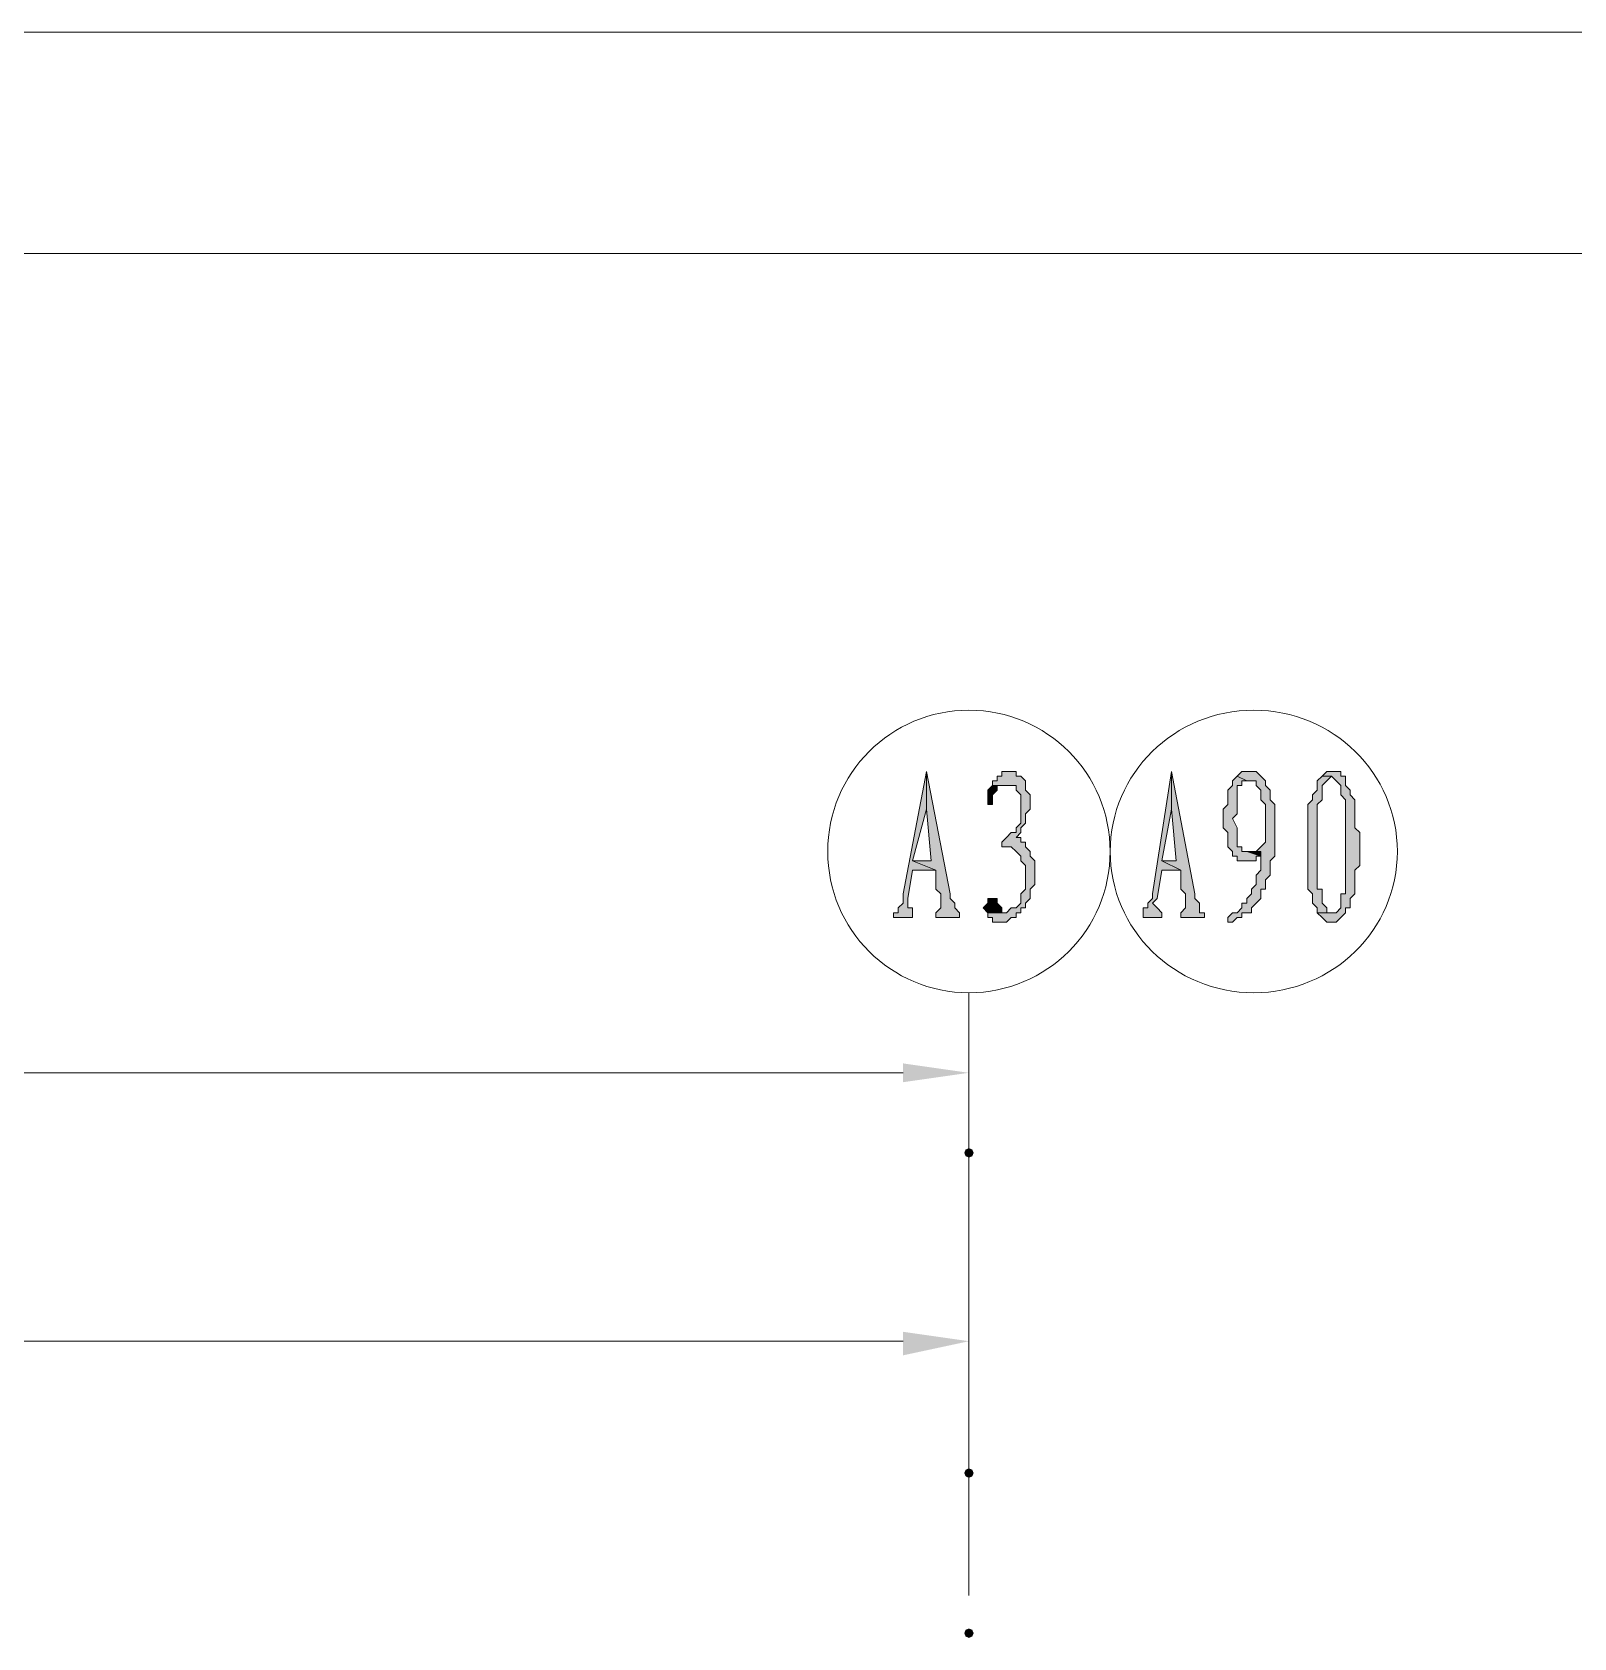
# Model space of a CAD drawing. Header units: millimetres. Extents: x 6 to 291, y 4 to 206.
# Drawn here: x 201.08 to 214.95, y 169.63 to 184.07 of the extents above; entities that cross this region are included whole.
import ezdxf

# ---------------------------------------------------------------- set-up
doc = ezdxf.new("R2010")
doc.units = ezdxf.units.MM
doc.layers.add('C00-00-00', color=7, linetype='Continuous')

msp = doc.modelspace()

# ---------------------------------------------------------------- hatches: boundary and pattern name
at = {"layer": 'C00-00-00'}
h = msp.add_hatch(color=256, dxfattribs=at)
h.dxf.hatch_style = 2
h.paths.add_polyline_path([(209.126673, 177.419003), (208.915006, 176.318337), (208.915006, 176.276003), (208.915006, 176.23367), (208.872673, 176.191337), (208.872673, 176.149003), (208.83034, 176.149003), (208.83034, 176.10667), (208.999673, 176.10667), (208.999673, 176.149003), (208.999673, 176.191337), (208.95734, 176.191337), (208.95734, 176.23367), (208.95734, 176.276003), (208.999673, 176.530003), (209.21134, 176.530003), (208.999673, 176.61467), (209.126673, 177.080337)])
h = msp.add_hatch(color=256, dxfattribs=at)
h.dxf.hatch_style = 2
h.paths.add_polyline_path([(209.126673, 177.419003), (209.126673, 177.080337), (209.169006, 176.61467), (208.999673, 176.61467), (209.21134, 176.530003), (209.21134, 176.48767), (209.21134, 176.445337), (209.21134, 176.36067), (209.253673, 176.318337), (209.253673, 176.191337), (209.21134, 176.149003), (209.21134, 176.10667), (209.423006, 176.10667), (209.423006, 176.149003), (209.380673, 176.191337), (209.380673, 176.23367), (209.33834, 176.276003), (209.33834, 176.318337)])
h = msp.add_hatch(color=256, dxfattribs=at)
h.dxf.hatch_style = 2
h.paths.add_polyline_path([(209.846332, 177.419003), (209.803999, 177.419003), (209.803999, 177.37667), (209.761665, 177.37667), (209.761665, 177.334337), (209.719332, 177.334337), (209.719332, 177.292003), (209.888665, 177.292003), (209.930999, 177.292003), (209.930999, 177.24967), (209.973332, 177.207337), (209.973332, 176.953337), (209.930999, 176.911003), (209.930999, 176.86867), (209.888665, 176.86867), (209.846332, 176.826337), (209.803999, 176.784003), (209.803999, 176.74167), (209.846332, 176.74167), (209.888665, 176.74167), (209.930999, 176.699337), (209.973332, 176.657003), (209.973332, 176.61467), (210.015665, 176.572337), (210.015665, 176.36067), (209.973332, 176.318337), (209.973332, 176.276003), (209.973332, 176.23367), (209.930999, 176.191337), (209.888665, 176.191337), (209.846332, 176.149003), (209.803999, 176.149003), (209.676999, 176.149003), (209.676999, 176.10667), (209.719332, 176.10667), (209.719332, 176.064337), (209.846332, 176.064337), (209.888665, 176.10667), (209.930999, 176.10667), (209.930999, 176.149003), (209.973332, 176.149003), (209.973332, 176.191337), (210.015665, 176.191337), (210.015665, 176.23367), (210.057999, 176.276003), (210.057999, 176.318337), (210.057999, 176.36067), (210.100332, 176.403003), (210.100332, 176.61467), (210.057999, 176.657003), (210.057999, 176.699337), (210.015665, 176.74167), (210.015665, 176.784003), (209.973332, 176.784003), (209.973332, 176.826337), (209.930999, 176.826337), (209.973332, 176.86867), (209.973332, 176.911003), (210.015665, 176.953337), (210.015665, 176.99567), (210.015665, 177.038003), (210.057999, 177.080337), (210.057999, 177.207337), (210.015665, 177.24967), (210.015665, 177.292003), (210.015665, 177.334337), (209.973332, 177.37667), (209.930999, 177.37667), (209.930999, 177.419003)])
h = msp.add_hatch(color=256, dxfattribs=at)
h.dxf.hatch_style = 2
h.paths.add_polyline_path([(211.327992, 177.419003), (211.158659, 176.318337), (211.158659, 176.276003), (211.116326, 176.23367), (211.116326, 176.191337), (211.073992, 176.191337), (211.073992, 176.149003), (211.073992, 176.10667), (211.243326, 176.10667), (211.243326, 176.149003), (211.200992, 176.191337), (211.158659, 176.23367), (211.200992, 176.276003), (211.243326, 176.530003), (211.412659, 176.530003), (211.243326, 176.61467), (211.327992, 177.080337)])
h = msp.add_hatch(color=256, dxfattribs=at)
h.dxf.hatch_style = 2
h.paths.add_polyline_path([(211.327992, 177.419003), (211.327992, 177.080337), (211.370326, 176.61467), (211.243326, 176.61467), (211.412659, 176.530003), (211.412659, 176.48767), (211.412659, 176.445337), (211.412659, 176.36067), (211.454992, 176.318337), (211.454992, 176.191337), (211.412659, 176.149003), (211.412659, 176.10667), (211.624326, 176.10667), (211.624326, 176.149003), (211.581992, 176.149003), (211.581992, 176.191337), (211.581992, 176.23367), (211.539659, 176.276003), (211.539659, 176.318337)])
h = msp.add_hatch(color=256, dxfattribs=at)
h.dxf.hatch_style = 2
h.paths.add_polyline_path([(212.047667, 177.419003), (211.963001, 177.419003), (211.920667, 177.37667), (212.005334, 177.334337), (212.047667, 177.334337), (212.090001, 177.334337), (212.090001, 177.292003), (212.132334, 177.24967), (212.132334, 177.207337), (212.132334, 177.165003), (212.174667, 177.12267), (212.174667, 176.826337), (212.174667, 176.784003), (212.132334, 176.74167), (212.090001, 176.699337), (212.132334, 176.699337), (212.132334, 176.657003), (212.132334, 176.61467), (212.132334, 176.572337), (212.132334, 176.530003), (212.090001, 176.48767), (212.090001, 176.445337), (212.090001, 176.403003), (212.047667, 176.36067), (212.047667, 176.318337), (212.005334, 176.276003), (212.005334, 176.23367), (211.963001, 176.23367), (211.963001, 176.191337), (211.920667, 176.149003), (211.878334, 176.149003), (211.836001, 176.10667), (211.836001, 176.064337), (211.878334, 176.064337), (211.920667, 176.10667), (211.963001, 176.10667), (211.963001, 176.149003), (212.005334, 176.149003), (212.047667, 176.149003), (212.047667, 176.191337), (212.090001, 176.23367), (212.132334, 176.276003), (212.132334, 176.318337), (212.132334, 176.36067), (212.174667, 176.36067), (212.174667, 176.403003), (212.174667, 176.445337), (212.217001, 176.48767), (212.217001, 176.530003), (212.217001, 176.572337), (212.217001, 176.61467), (212.259334, 176.657003), (212.259334, 176.784003), (212.259334, 176.826337), (212.259334, 176.953337), (212.259334, 176.99567), (212.259334, 177.12267), (212.217001, 177.165003), (212.217001, 177.207337), (212.217001, 177.24967), (212.174667, 177.292003), (212.174667, 177.334337), (212.132334, 177.37667), (212.090001, 177.419003)])
h = msp.add_hatch(color=256, dxfattribs=at)
h.dxf.hatch_style = 2
h.paths.add_polyline_path([(212.767326, 177.419003), (212.724993, 177.419003), (212.68266, 177.37667), (212.767326, 177.37667), (212.80966, 177.334337), (212.851993, 177.292003), (212.851993, 177.24967), (212.851993, 177.207337), (212.894326, 177.165003), (212.894326, 177.038003), (212.894326, 176.99567), (212.894326, 176.74167), (212.894326, 176.48767), (212.894326, 176.445337), (212.894326, 176.318337), (212.851993, 176.318337), (212.851993, 176.276003), (212.851993, 176.23367), (212.851993, 176.191337), (212.80966, 176.149003), (212.640326, 176.149003), (212.68266, 176.10667), (212.724993, 176.064337), (212.80966, 176.064337), (212.851993, 176.10667), (212.894326, 176.149003), (212.894326, 176.191337), (212.93666, 176.191337), (212.93666, 176.23367), (212.93666, 176.276003), (212.978993, 176.318337), (212.978993, 176.36067), (212.978993, 176.403003), (212.978993, 176.530003), (213.021326, 176.572337), (213.021326, 176.86867), (212.978993, 176.911003), (212.978993, 177.038003), (212.978993, 177.080337), (212.978993, 177.165003), (212.93666, 177.207337), (212.93666, 177.24967), (212.894326, 177.292003), (212.894326, 177.334337), (212.894326, 177.37667), (212.851993, 177.37667), (212.851993, 177.419003)])
h = msp.add_hatch(color=256, dxfattribs=at)
h.dxf.hatch_style = 2
h.paths.add_polyline_path([(209.719337, 177.292002), (209.677004, 177.249669), (209.677004, 177.122669), (209.719337, 177.122669), (209.719337, 177.165002), (209.719337, 177.207336), (209.761671, 177.249669), (209.761671, 177.292002), (209.804004, 177.292002), (209.846337, 177.292002)])
h = msp.add_hatch(color=256, dxfattribs=at)
h.dxf.hatch_style = 2
h.paths.add_polyline_path([(211.920672, 177.376669), (211.878339, 177.334336), (211.878339, 177.292002), (211.836006, 177.249669), (211.836006, 177.207336), (211.836006, 177.122669), (211.793672, 177.080336), (211.793672, 176.911002), (211.836006, 176.868669), (211.836006, 176.784002), (211.836006, 176.741669), (211.878339, 176.699336), (211.878339, 176.657002), (211.920672, 176.657002), (211.920672, 176.614669), (211.963006, 176.614669), (212.005339, 176.614669), (212.047672, 176.614669), (212.090006, 176.614669), (212.090006, 176.657002), (212.132339, 176.657002), (212.005339, 176.699336), (211.963006, 176.699336), (211.963006, 176.741669), (211.920672, 176.741669), (211.920672, 176.784002), (211.920672, 176.911002), (211.878339, 176.995669), (211.920672, 177.038002), (211.920672, 177.207336), (211.920672, 177.249669), (211.920672, 177.292002), (211.963006, 177.292002), (211.963006, 177.334336), (212.005339, 177.334336)])
h = msp.add_hatch(color=256, dxfattribs=at)
h.dxf.hatch_style = 2
h.paths.add_polyline_path([(212.682674, 177.376669), (212.64034, 177.334336), (212.64034, 177.292002), (212.64034, 177.249669), (212.598007, 177.207336), (212.598007, 177.165002), (212.555674, 177.122669), (212.555674, 177.038002), (212.555674, 176.995669), (212.555674, 176.487669), (212.555674, 176.445336), (212.555674, 176.403002), (212.555674, 176.360669), (212.598007, 176.318336), (212.598007, 176.276002), (212.598007, 176.233669), (212.64034, 176.191336), (212.64034, 176.149002), (212.76734, 176.149002), (212.725007, 176.149002), (212.725007, 176.191336), (212.682674, 176.233669), (212.682674, 176.276002), (212.682674, 176.318336), (212.682674, 176.360669), (212.64034, 176.360669), (212.64034, 176.657002), (212.64034, 176.699336), (212.64034, 176.784002), (212.64034, 176.826336), (212.64034, 177.122669), (212.682674, 177.165002), (212.682674, 177.207336), (212.682674, 177.249669), (212.682674, 177.292002), (212.725007, 177.334336), (212.76734, 177.376669)])
h = msp.add_hatch(color=256, dxfattribs=at)
h.dxf.hatch_style = 2
h.paths.add_polyline_path([(212.089994, 176.699336), (212.047667, 176.699336), (212.005341, 176.699336), (212.132336, 176.657002), (212.132336, 176.699336)])
h = msp.add_hatch(color=256, dxfattribs=at)
h.dxf.hatch_style = 2
h.paths.add_polyline_path([(209.719337, 176.276003), (209.677004, 176.276003), (209.677004, 176.23367), (209.634671, 176.191337), (209.677004, 176.149003), (209.804004, 176.149003), (209.804004, 176.191337), (209.761671, 176.23367), (209.761671, 176.276003)])
h = msp.add_hatch(color=256, dxfattribs=at)
h.dxf.hatch_style = 2
h.paths.add_polyline_path([(208.914994, 174.794337), (208.914994, 174.625004), (209.507674, 174.709669)])
h = msp.add_hatch(color=256, dxfattribs=at)
h.dxf.hatch_style = 2
h.paths.add_polyline_path([(209.507674, 174.032335), (209.477776, 174.019899), (209.46534, 173.990001), (209.477776, 173.960103), (209.507674, 173.947668), (209.537572, 173.960103), (209.550007, 173.990001), (209.537572, 174.019899)])
h = msp.add_hatch(color=256, dxfattribs=at)
h.dxf.hatch_style = 2
h.paths.add_polyline_path([(208.914994, 172.381334), (208.914994, 172.169671), (209.507674, 172.29667)])
h = msp.add_hatch(color=256, dxfattribs=at)
h.dxf.hatch_style = 2
h.paths.add_polyline_path([(209.507674, 171.153671), (209.477776, 171.141236), (209.46534, 171.111338), (209.477776, 171.08144), (209.507674, 171.069004), (209.537572, 171.08144), (209.550007, 171.111338), (209.537572, 171.141236)])
h = msp.add_hatch(color=256, dxfattribs=at)
h.dxf.hatch_style = 2
h.paths.add_polyline_path([(209.507674, 169.714337), (209.477776, 169.701901), (209.46534, 169.672004), (209.477776, 169.642106), (209.507674, 169.62967), (209.537572, 169.642106), (209.550007, 169.672004), (209.537572, 169.701901)])

# ---------------------------------------------------------------- linework, layer by layer
at = {"layer": 'C00-00-00', "lineweight": 5}
for points in [[(146.812001, 184.065335), (247.142004, 184.065335)], [(36.110332, 182.07567), (247.142004, 182.07567)], [(209.507674, 175.429336), (209.507674, 174.371002)], [(209.507674, 172.720001), (209.507674, 175.175338)], [(184.615669, 174.709669), (208.914994, 174.709669)], [(209.507674, 173.609001), (209.507674, 172.889334)], [(209.507674, 170.222337), (209.507674, 172.762335)], [(209.507674, 172.550668), (209.507674, 172.593002)], [(184.615669, 172.29667), (208.914994, 172.29667)], [(209.507674, 172.212001), (209.507674, 171.492334)], [(209.507674, 170.730337), (209.507674, 170.01067)]]:
    msp.add_lwpolyline(points, dxfattribs=at)
at = {"layer": 'C00-00-00', "lineweight": 13}
for points in [[(209.126673, 177.419003), (208.915006, 176.318337), (208.915006, 176.276003), (208.915006, 176.23367), (208.872673, 176.191337), (208.872673, 176.149003), (208.83034, 176.149003), (208.83034, 176.10667), (208.999673, 176.10667), (208.999673, 176.149003), (208.999673, 176.191337), (208.95734, 176.191337), (208.95734, 176.23367), (208.95734, 176.276003), (208.999673, 176.530003), (209.21134, 176.530003), (208.999673, 176.61467), (209.126673, 177.080337)], [(209.126673, 177.419003), (209.126673, 177.080337), (209.169006, 176.61467), (208.999673, 176.61467), (209.21134, 176.530003), (209.21134, 176.48767), (209.21134, 176.445337), (209.21134, 176.36067), (209.253673, 176.318337), (209.253673, 176.191337), (209.21134, 176.149003), (209.21134, 176.10667), (209.423006, 176.10667), (209.423006, 176.149003), (209.380673, 176.191337), (209.380673, 176.23367), (209.33834, 176.276003), (209.33834, 176.318337)], [(209.846332, 177.419003), (209.803999, 177.419003), (209.803999, 177.37667), (209.761665, 177.37667), (209.761665, 177.334337), (209.719332, 177.334337), (209.719332, 177.292003), (209.888665, 177.292003), (209.930999, 177.292003), (209.930999, 177.24967), (209.973332, 177.207337), (209.973332, 176.953337), (209.930999, 176.911003), (209.930999, 176.86867), (209.888665, 176.86867), (209.846332, 176.826337), (209.803999, 176.784003), (209.803999, 176.74167), (209.846332, 176.74167), (209.888665, 176.74167), (209.930999, 176.699337), (209.973332, 176.657003), (209.973332, 176.61467), (210.015665, 176.572337), (210.015665, 176.36067), (209.973332, 176.318337), (209.973332, 176.276003), (209.973332, 176.23367), (209.930999, 176.191337), (209.888665, 176.191337), (209.846332, 176.149003), (209.803999, 176.149003), (209.676999, 176.149003), (209.676999, 176.10667), (209.719332, 176.10667), (209.719332, 176.064337), (209.846332, 176.064337), (209.888665, 176.10667), (209.930999, 176.10667), (209.930999, 176.149003), (209.973332, 176.149003), (209.973332, 176.191337), (210.015665, 176.191337), (210.015665, 176.23367), (210.057999, 176.276003), (210.057999, 176.318337), (210.057999, 176.36067), (210.100332, 176.403003), (210.100332, 176.61467), (210.057999, 176.657003), (210.057999, 176.699337), (210.015665, 176.74167), (210.015665, 176.784003), (209.973332, 176.784003), (209.973332, 176.826337), (209.930999, 176.826337), (209.973332, 176.86867), (209.973332, 176.911003), (210.015665, 176.953337), (210.015665, 176.99567), (210.015665, 177.038003), (210.057999, 177.080337), (210.057999, 177.207337), (210.015665, 177.24967), (210.015665, 177.292003), (210.015665, 177.334337), (209.973332, 177.37667), (209.930999, 177.37667), (209.930999, 177.419003)], [(211.327992, 177.419003), (211.158659, 176.318337), (211.158659, 176.276003), (211.116326, 176.23367), (211.116326, 176.191337), (211.073992, 176.191337), (211.073992, 176.149003), (211.073992, 176.10667), (211.243326, 176.10667), (211.243326, 176.149003), (211.200992, 176.191337), (211.158659, 176.23367), (211.200992, 176.276003), (211.243326, 176.530003), (211.412659, 176.530003), (211.243326, 176.61467), (211.327992, 177.080337)], [(211.327992, 177.419003), (211.327992, 177.080337), (211.370326, 176.61467), (211.243326, 176.61467), (211.412659, 176.530003), (211.412659, 176.48767), (211.412659, 176.445337), (211.412659, 176.36067), (211.454992, 176.318337), (211.454992, 176.191337), (211.412659, 176.149003), (211.412659, 176.10667), (211.624326, 176.10667), (211.624326, 176.149003), (211.581992, 176.149003), (211.581992, 176.191337), (211.581992, 176.23367), (211.539659, 176.276003), (211.539659, 176.318337)], [(212.047667, 177.419003), (211.963001, 177.419003), (211.920667, 177.37667), (212.005334, 177.334337), (212.047667, 177.334337), (212.090001, 177.334337), (212.090001, 177.292003), (212.132334, 177.24967), (212.132334, 177.207337), (212.132334, 177.165003), (212.174667, 177.12267), (212.174667, 176.826337), (212.174667, 176.784003), (212.132334, 176.74167), (212.090001, 176.699337), (212.132334, 176.699337), (212.132334, 176.657003), (212.132334, 176.61467), (212.132334, 176.572337), (212.132334, 176.530003), (212.090001, 176.48767), (212.090001, 176.445337), (212.090001, 176.403003), (212.047667, 176.36067), (212.047667, 176.318337), (212.005334, 176.276003), (212.005334, 176.23367), (211.963001, 176.23367), (211.963001, 176.191337), (211.920667, 176.149003), (211.878334, 176.149003), (211.836001, 176.10667), (211.836001, 176.064337), (211.878334, 176.064337), (211.920667, 176.10667), (211.963001, 176.10667), (211.963001, 176.149003), (212.005334, 176.149003), (212.047667, 176.149003), (212.047667, 176.191337), (212.090001, 176.23367), (212.132334, 176.276003), (212.132334, 176.318337), (212.132334, 176.36067), (212.174667, 176.36067), (212.174667, 176.403003), (212.174667, 176.445337), (212.217001, 176.48767), (212.217001, 176.530003), (212.217001, 176.572337), (212.217001, 176.61467), (212.259334, 176.657003), (212.259334, 176.784003), (212.259334, 176.826337), (212.259334, 176.953337), (212.259334, 176.99567), (212.259334, 177.12267), (212.217001, 177.165003), (212.217001, 177.207337), (212.217001, 177.24967), (212.174667, 177.292003), (212.174667, 177.334337), (212.132334, 177.37667), (212.090001, 177.419003)], [(212.767326, 177.419003), (212.724993, 177.419003), (212.68266, 177.37667), (212.767326, 177.37667), (212.80966, 177.334337), (212.851993, 177.292003), (212.851993, 177.24967), (212.851993, 177.207337), (212.894326, 177.165003), (212.894326, 177.038003), (212.894326, 176.99567), (212.894326, 176.74167), (212.894326, 176.48767), (212.894326, 176.445337), (212.894326, 176.318337), (212.851993, 176.318337), (212.851993, 176.276003), (212.851993, 176.23367), (212.851993, 176.191337), (212.80966, 176.149003), (212.640326, 176.149003), (212.68266, 176.10667), (212.724993, 176.064337), (212.80966, 176.064337), (212.851993, 176.10667), (212.894326, 176.149003), (212.894326, 176.191337), (212.93666, 176.191337), (212.93666, 176.23367), (212.93666, 176.276003), (212.978993, 176.318337), (212.978993, 176.36067), (212.978993, 176.403003), (212.978993, 176.530003), (213.021326, 176.572337), (213.021326, 176.86867), (212.978993, 176.911003), (212.978993, 177.038003), (212.978993, 177.080337), (212.978993, 177.165003), (212.93666, 177.207337), (212.93666, 177.24967), (212.894326, 177.292003), (212.894326, 177.334337), (212.894326, 177.37667), (212.851993, 177.37667), (212.851993, 177.419003)], [(209.719337, 177.292002), (209.677004, 177.249669), (209.677004, 177.122669), (209.719337, 177.122669), (209.719337, 177.165002), (209.719337, 177.207336), (209.761671, 177.249669), (209.761671, 177.292002), (209.804004, 177.292002), (209.846337, 177.292002)], [(211.920672, 177.376669), (211.878339, 177.334336), (211.878339, 177.292002), (211.836006, 177.249669), (211.836006, 177.207336), (211.836006, 177.122669), (211.793672, 177.080336), (211.793672, 176.911002), (211.836006, 176.868669), (211.836006, 176.784002), (211.836006, 176.741669), (211.878339, 176.699336), (211.878339, 176.657002), (211.920672, 176.657002), (211.920672, 176.614669), (211.963006, 176.614669), (212.005339, 176.614669), (212.047672, 176.614669), (212.090006, 176.614669), (212.090006, 176.657002), (212.132339, 176.657002), (212.005339, 176.699336), (211.963006, 176.699336), (211.963006, 176.741669), (211.920672, 176.741669), (211.920672, 176.784002), (211.920672, 176.911002), (211.878339, 176.995669), (211.920672, 177.038002), (211.920672, 177.207336), (211.920672, 177.249669), (211.920672, 177.292002), (211.963006, 177.292002), (211.963006, 177.334336), (212.005339, 177.334336)], [(212.682674, 177.376669), (212.64034, 177.334336), (212.64034, 177.292002), (212.64034, 177.249669), (212.598007, 177.207336), (212.598007, 177.165002), (212.555674, 177.122669), (212.555674, 177.038002), (212.555674, 176.995669), (212.555674, 176.487669), (212.555674, 176.445336), (212.555674, 176.403002), (212.555674, 176.360669), (212.598007, 176.318336), (212.598007, 176.276002), (212.598007, 176.233669), (212.64034, 176.191336), (212.64034, 176.149002), (212.76734, 176.149002), (212.725007, 176.149002), (212.725007, 176.191336), (212.682674, 176.233669), (212.682674, 176.276002), (212.682674, 176.318336), (212.682674, 176.360669), (212.64034, 176.360669), (212.64034, 176.657002), (212.64034, 176.699336), (212.64034, 176.784002), (212.64034, 176.826336), (212.64034, 177.122669), (212.682674, 177.165002), (212.682674, 177.207336), (212.682674, 177.249669), (212.682674, 177.292002), (212.725007, 177.334336), (212.76734, 177.376669)], [(212.089994, 176.699336), (212.047667, 176.699336), (212.005341, 176.699336), (212.132336, 176.657002), (212.132336, 176.699336)], [(209.719337, 176.276003), (209.677004, 176.276003), (209.677004, 176.23367), (209.634671, 176.191337), (209.677004, 176.149003), (209.804004, 176.149003), (209.804004, 176.191337), (209.761671, 176.23367), (209.761671, 176.276003)]]:
    msp.add_lwpolyline(points, close=True, dxfattribs=at)
at = {"layer": 'C00-00-00', "lineweight": 5}
msp.add_circle((209.507671, 176.699336), 1.27, dxfattribs=at)
msp.add_ellipse((212.06884, 176.699336), major_axis=(1.291167, 0), ratio=0.983607, start_param=0, end_param=6.283185, dxfattribs=at)

doc.saveas('drawing.dxf')
